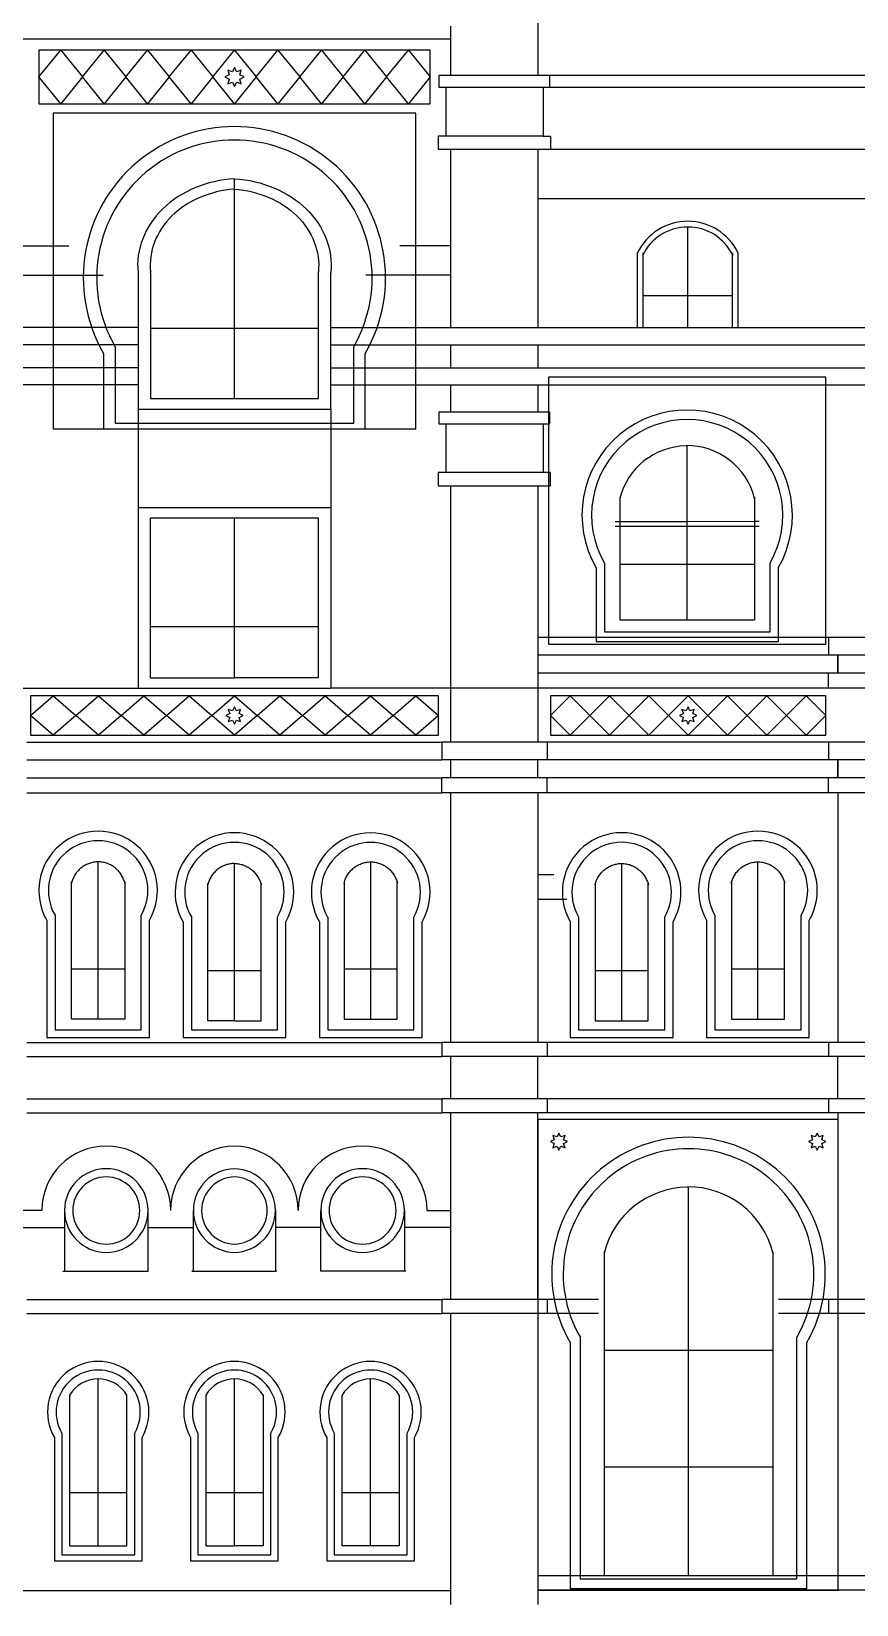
# Model space of a CAD drawing. Extents: x 57125 to 87063, y 75732 to 102848.
# Drawn here: x 69972 to 78599, y 75732 to 92175 of the extents above; entities that cross this region are included whole.
import ezdxf

# ---------------------------------------------------------------- set-up
doc = ezdxf.new("R2010")
doc.units = 0
for name, color, linetype, lineweight in [('01_SOURCE_ARCHITECTURE', 7, 'Continuous', 25), ('02_SOURCE_OPENINGS', 7, 'Continuous', 25), ('04_ANDALUSIAN_ALFIZ', 7, 'Continuous', 25), ('05_ANDALUSIAN_GIRIH', 7, 'Continuous', 25), ('06_ANDALUSIAN_FRIEZES', 7, 'Continuous', 25)]:
    doc.layers.add(name, color=color, linetype=linetype, lineweight=lineweight)

# ---------------------------------------------------------------- blocks, each defined once
blk = doc.blocks.new('ANDALUSIAN_ORIGINAL_OPENING_050')
at = {"layer": '02_SOURCE_OPENINGS'}
for points in [[(-1008, 1426), (-1008, 851), (-1008, 671), (-1008, 432), (-1008, 252), (-1008, 0), (0, 0), (1008, 0), (1008, 252), (1008, 432), (1008, 671), (1008, 851), (1008, 1426)], [(-877, 1426), (-877, 845), (-877, 109)], [(877, 1426), (877, 845), (877, 109)]]:
    blk.add_lwpolyline(points, dxfattribs=at)
for major_axis, start_param in [((1089, 0), 1.641557), ((958, 0), 1.65125)]:
    blk.add_ellipse((77, 1502), major_axis=major_axis, ratio=0.833333, start_param=start_param, end_param=3.225507, dxfattribs=at)
at = {"layer": '02_SOURCE_OPENINGS', "extrusion": (0, 0, -1)}
for major_axis, start_param in [((-1089, 0), 1.641557), ((-958, 0), 1.65125)]:
    blk.add_ellipse((-77, 1502), major_axis=major_axis, ratio=0.833333, start_param=start_param, end_param=3.225507, dxfattribs=at)
blk = doc.blocks.new('ANDALUSIAN_ORIGINAL_OPENING_049')
at = {"layer": '02_SOURCE_OPENINGS'}
blk.add_lwpolyline([(-877, 0), (-877, 535), (-877, 1672), (0, 1672), (877, 1672), (877, 535), (877, 0), (0, 0)], dxfattribs=at)
blk = doc.blocks.new('ANDALUSIAN_ORIGINAL_OPENING_061')
at = {"layer": '02_SOURCE_OPENINGS'}
for centre, radius, start, end in [((8, 437), 437, 90.9879, 180), ((-8, 437), 437, 0, 89.0121), ((8, 437), 351, 91.232, 180), ((-8, 437), 351, 0, 88.768), ((8, 437), 437, 180, -90.9879), ((8, 437), 351, 180, -91.232), ((-8, 437), 437, -89.0121, 0), ((-8, 437), 351, -88.768, 0)]:
    blk.add_arc(centre, radius, start, end, dxfattribs=at)
blk = doc.blocks.new('ANDALUSIAN_ORIGINAL_OPENING_062')
at = {"layer": '02_SOURCE_OPENINGS'}
for radius, start, end in [(437, 0, 180), (351, 0, 180), (437, 180, 0), (351, 180, 0)]:
    blk.add_arc((0, 437), radius, start, end, dxfattribs=at)
blk = doc.blocks.new('ANDALUSIAN_ORIGINAL_OPENING_058')
at = {"layer": '02_SOURCE_OPENINGS'}
for points in [[(-525, 0), (-525, 783)], [(-465, 0), (-465, 337), (-465, 783)], [(465, 783), (465, 337), (465, 0)], [(525, 783), (525, 0)]]:
    blk.add_lwpolyline(points, dxfattribs=at)
for radius in [583, 523]:
    blk.add_arc((0, 529), radius, 25.763, 154.237, dxfattribs=at)
blk = doc.blocks.new('ANDALUSIAN_ORIGINAL_OPENING_028')
at = {"layer": '02_SOURCE_OPENINGS'}
for points in [[(-703, 1279), (-703, 1024)], [(703, 1280), (703, 1025)], [(-703, 1024), (-753, 1024)], [(703, 1025), (0, 1024), (-703, 1024)], [(-703, 1024), (-703, 974)], [(703, 1025), (703, 975)], [(753, 1025), (703, 1025)], [(-703, 974), (-753, 974)], [(703, 975), (0, 974), (-703, 974)], [(-703, 974), (-703, 582), (-703, 0)], [(703, 975), (703, 582), (703, 0)], [(753, 975), (703, 975)]]:
    blk.add_lwpolyline(points, dxfattribs=at)
for radius, start, end in [(724, 90.755, 166.0237), (728, 13.9763, 90.7514)]:
    blk.add_arc((-2, 1092), radius, start, end, dxfattribs=at)
blk = doc.blocks.new('ANDALUSIAN_ORIGINAL_OPENING_019')
at = {"layer": '02_SOURCE_OPENINGS'}
for points in [[(-278, 1435), (-278, 526), (-278, 0)], [(278, 0), (278, 526), (278, 1435)]]:
    blk.add_lwpolyline(points, dxfattribs=at)
blk.add_open_spline([(-279, 1422), (-277, 1431), (-274, 1440), (-266, 1464), (-259, 1478), (-244, 1505), (-236, 1519), (-217, 1543), (-206, 1555), (-184, 1576), (-172, 1586), (-146, 1603), (-133, 1611), (-105, 1623), (-91, 1629), (-62, 1637), (-47, 1640), (-17, 1644), (-2, 1644), (28, 1643), (43, 1641), (73, 1634), (88, 1630), (116, 1619), (130, 1612), (156, 1597), (169, 1588), (193, 1568), (204, 1557), (224, 1534), (234, 1522), (250, 1495), (258, 1481), (270, 1453), (275, 1438), (279, 1422), (279, 1422), (279, 1422)], degree=3, knots=[-1.310699, -1.310699, -1.310699, -1.310699, -1.216605, -1.216605, -1.05874, -1.05874, -0.900876, -0.900876, -0.743012, -0.743012, -0.585148, -0.585148, -0.427283, -0.427283, -0.269419, -0.269419, -0.111555, -0.111555, 0.04631, 0.04631, 0.204174, 0.204174, 0.362038, 0.362038, 0.519902, 0.519902, 0.677767, 0.677767, 0.835631, 0.835631, 0.993495, 0.993495, 1.151359, 1.151359, 1.309224, 1.309224, 1.310699, 1.310699, 1.310699, 1.310699], dxfattribs=at)
blk = doc.blocks.new('ANDALUSIAN_ORIGINAL_OPENING_018')
at = {"layer": '02_SOURCE_OPENINGS'}
for points in [[(-278, 1435), (-278, 526), (-278, 0)], [(278, 0), (278, 526), (278, 1435)]]:
    blk.add_lwpolyline(points, dxfattribs=at)
blk.add_open_spline([(-279, 1422), (-277, 1431), (-274, 1440), (-266, 1464), (-259, 1478), (-244, 1505), (-236, 1519), (-217, 1543), (-206, 1555), (-184, 1576), (-172, 1586), (-146, 1603), (-133, 1611), (-105, 1623), (-91, 1629), (-62, 1637), (-47, 1640), (-17, 1644), (-2, 1644), (28, 1643), (43, 1641), (73, 1634), (88, 1630), (116, 1619), (130, 1612), (156, 1597), (169, 1588), (193, 1568), (204, 1557), (224, 1534), (234, 1522), (250, 1495), (258, 1481), (270, 1453), (275, 1438), (279, 1422), (279, 1422), (279, 1422)], degree=3, knots=[-1.310699, -1.310699, -1.310699, -1.310699, -1.216605, -1.216605, -1.05874, -1.05874, -0.900876, -0.900876, -0.743012, -0.743012, -0.585148, -0.585148, -0.427283, -0.427283, -0.269419, -0.269419, -0.111555, -0.111555, 0.04631, 0.04631, 0.204174, 0.204174, 0.362038, 0.362038, 0.519902, 0.519902, 0.677767, 0.677767, 0.835631, 0.835631, 0.993495, 0.993495, 1.151359, 1.151359, 1.309224, 1.309224, 1.310699, 1.310699, 1.310699, 1.310699], dxfattribs=at)
blk = doc.blocks.new('ANDALUSIAN_ORIGINAL_OPENING_017')
at = {"layer": '02_SOURCE_OPENINGS'}
for points in [[(-278, 0), (-278, 526), (-278, 1435)], [(278, 0), (278, 526), (278, 1435)]]:
    blk.add_lwpolyline(points, dxfattribs=at)
for points in [[(0, 1644), (-4, 1644), (-9, 1644), (-28, 1643), (-43, 1641), (-73, 1634), (-88, 1630), (-116, 1619), (-130, 1612), (-156, 1597), (-169, 1588), (-193, 1568), (-204, 1557), (-224, 1534), (-234, 1522), (-250, 1495), (-258, 1481), (-270, 1453), (-275, 1438), (-279, 1422), (-279, 1422), (-279, 1422)], [(0, 1644), (4, 1644), (9, 1644), (28, 1643), (43, 1641), (73, 1634), (88, 1630), (116, 1619), (130, 1612), (156, 1597), (169, 1588), (193, 1568), (204, 1557), (224, 1534), (234, 1522), (250, 1495), (258, 1481), (270, 1453), (275, 1438), (279, 1422), (279, 1422), (279, 1422)]]:
    blk.add_open_spline(points, degree=3, knots=[0, 0, 0, 0, 0.04631, 0.04631, 0.204174, 0.204174, 0.362038, 0.362038, 0.519902, 0.519902, 0.677767, 0.677767, 0.835631, 0.835631, 0.993495, 0.993495, 1.151359, 1.151359, 1.309224, 1.309224, 1.310699, 1.310699, 1.310699, 1.310699], dxfattribs=at)
blk = doc.blocks.new('ANDALUSIAN_ORIGINAL_OPENING_009')
at = {"layer": '02_SOURCE_OPENINGS'}
for points in [[(-299, 0), (-299, 559), (-299, 1575)], [(299, 1575), (299, 559), (299, 0)]]:
    blk.add_lwpolyline(points, dxfattribs=at)
blk.add_arc((0, 1399), 347, 30.4954, 149.5046, dxfattribs=at)
blk = doc.blocks.new('ANDALUSIAN_ORIGINAL_OPENING_008')
at = {"layer": '02_SOURCE_OPENINGS'}
for points in [[(-299, 1575), (-299, 559), (-299, 0)], [(299, 1575), (299, 559), (299, 0)]]:
    blk.add_lwpolyline(points, dxfattribs=at)
for start, end in [(90, 149.5046), (30.4954, 90)]:
    blk.add_arc((0, 1399), 347, start, end, dxfattribs=at)
blk = doc.blocks.new('ANDALUSIAN_ORIGINAL_OPENING_004')
at = {"layer": '02_SOURCE_OPENINGS'}
for points in [[(-881, 3387), (-881, 2358), (-881, 1138), (-881, 0)], [(881, 3388), (881, 2358), (881, 1138), (881, 0)]]:
    blk.add_lwpolyline(points, dxfattribs=at)
for radius, start, end in [(908, 90.7529, 166.0237), (912, 13.9763, 90.7493)]:
    blk.add_arc((-2, 3154), radius, start, end, dxfattribs=at)
blk = doc.blocks.new('ANDALUSIAN_ORIGINAL_OPENING_020')
at = {"layer": '02_SOURCE_OPENINGS'}
for points in [[(-278, 1435), (-278, 526), (-278, 0)], [(278, 0), (278, 526), (278, 1435)]]:
    blk.add_lwpolyline(points, dxfattribs=at)
blk.add_open_spline([(-279, 1422), (-277, 1431), (-274, 1440), (-266, 1464), (-259, 1478), (-244, 1505), (-236, 1519), (-217, 1543), (-206, 1555), (-184, 1576), (-172, 1586), (-146, 1603), (-133, 1611), (-105, 1623), (-91, 1629), (-62, 1637), (-47, 1640), (-17, 1644), (-2, 1644), (28, 1643), (43, 1641), (73, 1634), (88, 1630), (116, 1619), (130, 1612), (156, 1597), (169, 1588), (193, 1568), (204, 1557), (224, 1534), (234, 1522), (250, 1495), (258, 1481), (270, 1453), (275, 1438), (279, 1422), (279, 1422), (279, 1422)], degree=3, knots=[-1.310699, -1.310699, -1.310699, -1.310699, -1.216605, -1.216605, -1.05874, -1.05874, -0.900876, -0.900876, -0.743012, -0.743012, -0.585148, -0.585148, -0.427283, -0.427283, -0.269419, -0.269419, -0.111555, -0.111555, 0.04631, 0.04631, 0.204174, 0.204174, 0.362038, 0.362038, 0.519902, 0.519902, 0.677767, 0.677767, 0.835631, 0.835631, 0.993495, 0.993495, 1.151359, 1.151359, 1.309224, 1.309224, 1.310699, 1.310699, 1.310699, 1.310699], dxfattribs=at)
blk = doc.blocks.new('ANDALUSIAN_ORIGINAL_OPENING_007')
at = {"layer": '02_SOURCE_OPENINGS'}
for points in [[(-299, 1575), (-299, 559), (-299, 0)], [(299, 0), (299, 559), (299, 1575)]]:
    blk.add_lwpolyline(points, dxfattribs=at)
blk.add_arc((0, 1399), 347, 30.4954, 149.5046, dxfattribs=at)
blk = doc.blocks.new('ANDALUSIAN_ORIGINAL_OPENING_016')
at = {"layer": '02_SOURCE_OPENINGS'}
for points in [[(-278, 0), (-278, 526), (-278, 1435)], [(278, 1435), (278, 526), (278, 0)]]:
    blk.add_lwpolyline(points, dxfattribs=at)
blk.add_open_spline([(279, 1422), (277, 1431), (274, 1440), (266, 1464), (259, 1478), (244, 1505), (236, 1519), (217, 1543), (206, 1555), (184, 1576), (172, 1586), (146, 1603), (133, 1611), (105, 1623), (91, 1629), (62, 1637), (47, 1640), (17, 1644), (2, 1644), (-28, 1643), (-43, 1641), (-73, 1634), (-88, 1630), (-116, 1619), (-130, 1612), (-156, 1597), (-169, 1588), (-193, 1568), (-204, 1557), (-224, 1534), (-234, 1522), (-250, 1495), (-258, 1481), (-270, 1453), (-275, 1438), (-279, 1422), (-279, 1422), (-279, 1422)], degree=3, knots=[-1.310699, -1.310699, -1.310699, -1.310699, -1.216605, -1.216605, -1.05874, -1.05874, -0.900876, -0.900876, -0.743012, -0.743012, -0.585148, -0.585148, -0.427283, -0.427283, -0.269419, -0.269419, -0.111555, -0.111555, 0.04631, 0.04631, 0.204174, 0.204174, 0.362038, 0.362038, 0.519902, 0.519902, 0.677767, 0.677767, 0.835631, 0.835631, 0.993495, 0.993495, 1.151359, 1.151359, 1.309224, 1.309224, 1.310699, 1.310699, 1.310699, 1.310699], dxfattribs=at)
blk = doc.blocks.new('ANDALUSIAN_ORIGINAL_OPENING_060')
at = {"layer": '02_SOURCE_OPENINGS'}
for radius, start, end in [(437, 0, 180), (351, 0, 180), (437, 180, 0), (351, 180, 0)]:
    blk.add_arc((0, 437), radius, start, end, dxfattribs=at)
blk = doc.blocks.new('ANDALUSIAN_MOORISH_GROUND_4')
at = {"layer": '04_ANDALUSIAN_ALFIZ'}
for points in [[(-1134, 2499), (-1134, 0), (-1134, -32), (1134, -32), (1134, 0), (1134, 2499)], [(-1238, 2439), (-1238, 0), (-1238, -132), (1238, -132), (1238, 0), (1238, 2439)]]:
    blk.add_lwpolyline(points, dxfattribs=at)
for radius in [1430, 1310]:
    blk.add_arc((0, 3154), radius, -30, -150, dxfattribs=at)
blk = doc.blocks.new('ANDALUSIAN_MOORISH_SMALL_GROUND_7')
at = {"layer": '04_ANDALUSIAN_ALFIZ'}
for points in [[(-381, 1179), (-381, -94), (381, -94), (381, 1179)], [(-459, 1134), (-459, -154), (459, -154), (459, 1134)]]:
    blk.add_lwpolyline(points, dxfattribs=at)
for radius in [530, 440]:
    blk.add_arc((0, 1399), radius, -30, -150, dxfattribs=at)
blk = doc.blocks.new('ANDALUSIAN_MOORISH_SMALL_GROUND_8')
at = {"layer": '04_ANDALUSIAN_ALFIZ'}
for points in [[(-381.051178, 1179.02), (-381.051178, -93.95), (381.051178, -93.95), (381.051178, 1179.02)], [(-458.993464, 1134.02), (-458.993464, -153.95), (458.993464, -153.95), (458.993464, 1134.02)]]:
    blk.add_lwpolyline(points, dxfattribs=at)
for radius in [530, 440]:
    blk.add_arc((0, 1399.02), radius, -30, -150, dxfattribs=at)
blk = doc.blocks.new('ANDALUSIAN_MOORISH_SMALL_GROUND_9')
at = {"layer": '04_ANDALUSIAN_ALFIZ'}
for points in [[(-381, 1179), (-381, -94), (381, -94), (381, 1179)], [(-459, 1134), (-459, -154), (459, -154), (459, 1134)]]:
    blk.add_lwpolyline(points, dxfattribs=at)
for radius in [530, 440]:
    blk.add_arc((0, 1399), radius, -30, -150, dxfattribs=at)
blk = doc.blocks.new('ANDALUSIAN_MOORISH_UPPER_28')
at = {"layer": '04_ANDALUSIAN_ALFIZ'}
for points in [[(-953, 542), (-953, -186), (-953, -226), (953, -226), (953, -186), (953, 542)], [(-866, 592), (-866, -126), (866, -126), (866, 592)]]:
    blk.add_lwpolyline(points, dxfattribs=at)
for radius in [1100, 1000]:
    blk.add_arc((0, 1092), radius, -30, -150, dxfattribs=at)
blk = doc.blocks.new('ANDALUSIAN_MOORISH_PAIRED_16')
at = {"layer": '04_ANDALUSIAN_ALFIZ'}
for points in [[(-537, 1035), (-537, -191), (537, -191), (537, 1035)], [(-450, 1085), (-450, -111), (450, -111), (450, 1085)]]:
    blk.add_lwpolyline(points, dxfattribs=at)
for radius in [620, 520]:
    blk.add_arc((0, 1345), radius, -30, -150, dxfattribs=at)
blk = doc.blocks.new('ANDALUSIAN_MOORISH_PAIRED_17')
at = {"layer": '04_ANDALUSIAN_ALFIZ'}
for points in [[(-536.93575, 1034.796334), (-536.93575, -174), (536.93575, -174), (536.93575, 1034.796334)], [(-450.33321, 1084.796334), (-450.33321, -94), (450.33321, -94), (450.33321, 1084.796334)]]:
    blk.add_lwpolyline(points, dxfattribs=at)
for radius in [620, 520]:
    blk.add_arc((0, 1344.796334), radius, -30, -150, dxfattribs=at)
blk = doc.blocks.new('ANDALUSIAN_MOORISH_PAIRED_18')
at = {"layer": '04_ANDALUSIAN_ALFIZ'}
for points in [[(-537, 1017), (-537, -191), (537, -191), (537, 1017)], [(-450, 1067), (-450, -111), (450, -111), (450, 1067)]]:
    blk.add_lwpolyline(points, dxfattribs=at)
for radius in [620, 520]:
    blk.add_arc((0, 1327), radius, -30, -150, dxfattribs=at)
blk = doc.blocks.new('ANDALUSIAN_MOORISH_PAIRED_19')
at = {"layer": '04_ANDALUSIAN_ALFIZ'}
for points in [[(-537, 1035), (-537, -174), (537, -174), (537, 1035)], [(-450, 1085), (-450, -94), (450, -94), (450, 1085)]]:
    blk.add_lwpolyline(points, dxfattribs=at)
for radius in [620, 520]:
    blk.add_arc((0, 1345), radius, -30, -150, dxfattribs=at)
blk = doc.blocks.new('ANDALUSIAN_MOORISH_PAIRED_20')
at = {"layer": '04_ANDALUSIAN_ALFIZ'}
for points in [[(-537, 1035), (-537, -191), (537, -191), (537, 1035)], [(-450, 1085), (-450, -111), (450, -111), (450, 1085)]]:
    blk.add_lwpolyline(points, dxfattribs=at)
for radius in [620, 520]:
    blk.add_arc((0, 1345), radius, -30, -150, dxfattribs=at)
blk = doc.blocks.new('ANDALUSIAN_MOORISH_TOWER_MAIN')
at = {"layer": '04_ANDALUSIAN_ALFIZ'}
for points in [[(1368.320138, 0), (1896.06, 0), (1896.06, 459.896855), (1896.06, 639.574999), (1896.06, 879.145526), (1896.06, 1058.82367), (1896.06, 1608.196264), (1896.06, 1914.704822), (1896.06, 3300), (-1893.94, 3300), (-1893.94, 1914.704822), (-1893.94, 1608.196264), (-1893.94, 1058.82367), (-1893.94, 879.145526), (-1893.94, 639.574999), (-1893.94, 459.896855), (-1893.94, 0), (-1368.320138, 0)], [(-1247.076581, 860), (-1247.076581, 639.574999), (-1247.076581, 459.896855), (-1247.076581, 60), (-1008.166436, 60), (1008.166671, 60), (1247.076581, 60), (1247.076581, 459.896855), (1247.076581, 639.574999), (1247.076581, 860)], [(-1368.320138, 790), (-1368.320138, 639.574999), (-1368.320138, 459.896855), (-1368.320138, 0)], [(1368.320138, 0), (1368.320138, 459.896855), (1368.320138, 639.574999), (1368.320138, 790)], [(-1368.320138, 0), (-1008.166436, 0), (1008.166671, 0), (1368.320138, 0)]]:
    blk.add_lwpolyline(points, dxfattribs=at)
for radius in [1580, 1440]:
    blk.add_arc((0, 1580), radius, -30, -150, dxfattribs=at)
blk = doc.blocks.new('ANDALUSIAN_SEBKA_FRIEZE_BAY_4')
at = {"layer": '05_ANDALUSIAN_GIRIH'}
for points in [[(-1659.586444, 205), (-1896.670222, 0), (-2133.754, 205), (-1896.670222, 410)], [(1659.586444, 205), (1896.670222, 410), (2133.754, 205), (1896.670222, 0)], [(-90.2, 205), (-49.167021, 184.634353), (-63.781032, 141.218968), (-20.365647, 155.832979), (0, 114.8), (20.365647, 155.832979), (63.781032, 141.218968), (49.167021, 184.634353), (90.2, 205), (49.167021, 225.365647), (63.781032, 268.781032), (20.365647, 254.167021), (0, 295.2), (-20.365647, 254.167021), (-63.781032, 268.781032), (-49.167021, 225.365647)]]:
    blk.add_lwpolyline(points, close=True, dxfattribs=at)
for points in [[(-1659.586444, 205), (-1422.502667, 410), (-1185.418889, 205)], [(-1185.418889, 205), (-948.335111, 410), (-711.251333, 205)], [(-711.251333, 205), (-474.167556, 410), (-237.083778, 205)], [(-237.083778, 205), (0, 410), (237.083778, 205)], [(237.083778, 205), (474.167556, 410), (711.251333, 205)], [(711.251333, 205), (948.335111, 410), (1185.418889, 205)], [(1185.418889, 205), (1422.502667, 410), (1659.586444, 205)], [(-1185.418889, 205), (-1422.502667, 0), (-1659.586444, 205)], [(-711.251333, 205), (-948.335111, 0), (-1185.418889, 205)], [(-237.083778, 205), (-474.167556, 0), (-711.251333, 205)], [(237.083778, 205), (0, 0), (-237.083778, 205)], [(711.251333, 205), (474.167556, 0), (237.083778, 205)], [(1185.418889, 205), (948.335111, 0), (711.251333, 205)], [(1659.586444, 205), (1422.502667, 0), (1185.418889, 205)]]:
    blk.add_lwpolyline(points, dxfattribs=at)
at = {"layer": '06_ANDALUSIAN_FRIEZES'}
blk.add_lwpolyline([(-2133.754, 0), (-1896.670222, 0), (-1422.502667, 0), (-948.335111, 0), (-474.167556, 0), (0, 0), (474.167556, 0), (948.335111, 0), (1422.502667, 0), (1896.670222, 0), (2133.754, 0), (2133.754, 205), (2133.754, 410), (1896.670222, 410), (1422.502667, 410), (948.335111, 410), (474.167556, 410), (0, 410), (-474.167556, 410), (-948.335111, 410), (-1422.502667, 410), (-1896.670222, 410), (-2133.754, 410), (-2133.754, 205)], close=True, dxfattribs=at)
blk = doc.blocks.new('ANDALUSIAN_SEBKA_FRIEZE_BAY_5')
at = {"layer": '05_ANDALUSIAN_GIRIH'}
for points in [[(-1028.493929, 205), (-1234.192714, 0), (-1439.8915, 205), (-1234.192714, 410)], [(1028.493929, 205), (1234.192714, 410), (1439.8915, 205), (1234.192714, 0)], [(-90.2, 205), (-49.167021, 184.634353), (-63.781032, 141.218968), (-20.365647, 155.832979), (0, 114.8), (20.365647, 155.832979), (63.781032, 141.218968), (49.167021, 184.634353), (90.2, 205), (49.167021, 225.365647), (63.781032, 268.781032), (20.365647, 254.167021), (0, 295.2), (-20.365647, 254.167021), (-63.781032, 268.781032), (-49.167021, 225.365647)]]:
    blk.add_lwpolyline(points, close=True, dxfattribs=at)
for points in [[(-1028.493929, 205), (-822.795143, 410), (-617.096357, 205)], [(-617.096357, 205), (-411.397571, 410), (-205.698786, 205)], [(-205.698786, 205), (0, 410), (205.698786, 205)], [(205.698786, 205), (411.397571, 410), (617.096357, 205)], [(617.096357, 205), (822.795143, 410), (1028.493929, 205)], [(-617.096357, 205), (-822.795143, 0), (-1028.493929, 205)], [(-205.698786, 205), (-411.397571, 0), (-617.096357, 205)], [(205.698786, 205), (0, 0), (-205.698786, 205)], [(617.096357, 205), (411.397571, 0), (205.698786, 205)], [(1028.493929, 205), (822.795143, 0), (617.096357, 205)]]:
    blk.add_lwpolyline(points, dxfattribs=at)
at = {"layer": '06_ANDALUSIAN_FRIEZES'}
blk.add_lwpolyline([(-1439.8915, 0), (-1234.192714, 0), (-822.795143, 0), (-411.397571, 0), (0, 0), (411.397571, 0), (822.795143, 0), (1234.192714, 0), (1439.8915, 0), (1439.8915, 205), (1439.8915, 410), (1234.192714, 410), (822.795143, 410), (411.397571, 410), (0, 410), (-411.397571, 410), (-822.795143, 410), (-1234.192714, 410), (-1439.8915, 410), (-1439.8915, 205)], close=True, dxfattribs=at)
blk = doc.blocks.new('ANDALUSIAN_ALFIZ_GROUND_BAY_5')
at = {"layer": '04_ANDALUSIAN_ALFIZ'}
blk.add_lwpolyline([(-1569.8915, 0), (1569.8915, 0), (1569.8915, 149.953234), (1569.8915, 2891.842269), (1569.8915, 3039.295118), (1569.8915, 4918.4), (1569.891295, 4918.4), (-1569.8915, 4918.4), (-1569.8915, 3039.295118), (-1569.8915, 2891.842269), (-1569.8915, 149.953234)], close=True, dxfattribs=at)
at = {"layer": '05_ANDALUSIAN_GIRIH'}
for points in [[(-1439.8915, 4688.4), (-1398.949503, 4668.07951), (-1413.53111, 4624.76039), (-1370.21199, 4639.341997), (-1349.8915, 4598.4), (-1329.57101, 4639.341997), (-1286.25189, 4624.76039), (-1300.833497, 4668.07951), (-1259.8915, 4688.4), (-1300.833497, 4708.72049), (-1286.25189, 4752.03961), (-1329.57101, 4737.458003), (-1349.8915, 4778.4), (-1370.21199, 4737.458003), (-1413.53111, 4752.03961), (-1398.949503, 4708.72049)], [(1259.8915, 4688.4), (1300.833497, 4668.07951), (1286.25189, 4624.76039), (1329.57101, 4639.341997), (1349.8915, 4598.4), (1370.21199, 4639.341997), (1413.53111, 4624.76039), (1398.949503, 4668.07951), (1439.8915, 4688.4), (1398.949503, 4708.72049), (1413.53111, 4752.03961), (1370.21199, 4737.458003), (1349.8915, 4778.4), (1329.57101, 4737.458003), (1286.25189, 4752.03961), (1300.833497, 4708.72049)]]:
    blk.add_lwpolyline(points, close=True, dxfattribs=at)
blk = doc.blocks.new('ANDALUSIAN_ALFIZ_UPPER_4')
at = {"layer": '04_ANDALUSIAN_ALFIZ'}
blk.add_lwpolyline([(-1450, 0), (1450, 0), (1450, 70.061998), (1450, 2709.896855), (1450, 2790), (-1450, 2790), (-1450, 2709.896855), (-1450, 2428.184911), (-1450, 2300.192245), (-1450, 1793.842208), (-1450, 1654.663092), (-1450, 70.061998)], close=True, dxfattribs=at)
blk = doc.blocks.new('ANDALUSIAN_TOWER_SEBKA_PANEL')
at = {"layer": '05_ANDALUSIAN_GIRIH'}
for points in [[(-1589.495556, 280), (-1816.717778, 0), (-2043.94, 280), (-1816.717778, 560)], [(1591.615556, 280), (1818.837778, 560), (2046.06, 280), (1818.837778, 0)], [(-98.94, 280), (-53.448892, 257.421677), (-69.650678, 209.289322), (-21.518323, 225.491108), (1.06, 180), (23.638323, 225.491108), (71.770678, 209.289322), (55.568892, 257.421677), (101.06, 280), (55.568892, 302.578323), (71.770678, 350.710678), (23.638323, 334.508892), (1.06, 380), (-21.518323, 334.508892), (-69.650678, 350.710678), (-53.448892, 302.578323)]]:
    blk.add_lwpolyline(points, close=True, dxfattribs=at)
for points in [[(-1589.495556, 280), (-1362.273333, 560), (-1135.051111, 280)], [(-1135.051111, 280), (-907.828889, 560), (-680.606667, 280)], [(-680.606667, 280), (-453.384444, 560), (-226.162222, 280)], [(-226.162222, 280), (1.06, 560), (228.282222, 280)], [(228.282222, 280), (455.504444, 560), (682.726667, 280)], [(682.726667, 280), (909.948889, 560), (1137.171111, 280)], [(1137.171111, 280), (1364.393333, 560), (1591.615556, 280)], [(-1135.051111, 280), (-1362.273333, 0), (-1589.495556, 280)], [(-680.606667, 280), (-907.828889, 0), (-1135.051111, 280)], [(-226.162222, 280), (-453.384444, 0), (-680.606667, 280)], [(228.282222, 280), (1.06, 0), (-226.162222, 280)], [(682.726667, 280), (455.504444, 0), (228.282222, 280)], [(1137.171111, 280), (909.948889, 0), (682.726667, 280)], [(1591.615556, 280), (1364.393333, 0), (1137.171111, 280)]]:
    blk.add_lwpolyline(points, dxfattribs=at)
at = {"layer": '06_ANDALUSIAN_FRIEZES'}
blk.add_lwpolyline([(-2043.94, 0), (-1816.717778, 0), (-1362.273333, 0), (-907.828889, 0), (-453.384444, 0), (1.06, 0), (455.504444, 0), (909.948889, 0), (1364.393333, 0), (1818.837778, 0), (2046.06, 0), (2046.06, 280), (2046.06, 560), (1818.837778, 560), (1364.393333, 560), (909.948889, 560), (455.504444, 560), (1.06, 560), (-453.384444, 560), (-907.828889, 560), (-1362.273333, 560), (-1816.717778, 560), (-2043.94, 560), (-2043.94, 280)], close=True, dxfattribs=at)
blk = doc.blocks.new('ANDALUSIAN_GLAZING_4')
at = {"layer": '02_SOURCE_OPENINGS'}
for points in [[(0, 2358), (0, 4065)], [(-881, 3387), (-883, 3373)], [(881, 3388), (883, 3374)], [(-881, 2358), (0, 2358)], [(0, 1138), (0, 2358)], [(0, 2358), (881, 2358)], [(-881, 1138), (0, 1138)], [(0, 0), (0, 1138)], [(0, 1138), (881, 1138)], [(0, 0), (-881, 0)], [(881, 0), (0, 0)]]:
    blk.add_lwpolyline(points, dxfattribs=at)
blk = doc.blocks.new('ANDALUSIAN_GLAZING_7')
at = {"layer": '02_SOURCE_OPENINGS'}
for points in [[(0, 559), (0, 1746)], [(-299, 559), (0, 559)], [(0, 0), (0, 559)], [(0, 559), (299, 559)], [(-299, 0), (0, 0)], [(0, 0), (299, 0)]]:
    blk.add_lwpolyline(points, dxfattribs=at)
blk = doc.blocks.new('ANDALUSIAN_GLAZING_8')
at = {"layer": '02_SOURCE_OPENINGS'}
for points in [[(0, 559), (0, 1746)], [(-299, 559), (0, 559)], [(0, 0), (0, 559)], [(0, 559), (299, 559)], [(-299, 0), (0, 0)], [(299, 0), (0, 0)]]:
    blk.add_lwpolyline(points, dxfattribs=at)
blk = doc.blocks.new('ANDALUSIAN_GLAZING_9')
at = {"layer": '02_SOURCE_OPENINGS'}
for points in [[(0, 559), (0, 1746)], [(-299, 559), (0, 559)], [(0, 0), (0, 559)], [(0, 559), (299, 559)], [(0, 0), (-299, 0)], [(299, 0), (0, 0)]]:
    blk.add_lwpolyline(points, dxfattribs=at)
blk = doc.blocks.new('ANDALUSIAN_GLAZING_16')
at = {"layer": '02_SOURCE_OPENINGS'}
for points in [[(0, 526), (0, 1644)], [(-278, 1435), (-279, 1422)], [(278, 1435), (279, 1422)], [(-278, 526), (0, 526)], [(0, 0), (0, 526)], [(0, 526), (278, 526)], [(0, 0), (-278, 0)], [(278, 0), (0, 0)]]:
    blk.add_lwpolyline(points, dxfattribs=at)
blk = doc.blocks.new('ANDALUSIAN_GLAZING_17')
at = {"layer": '02_SOURCE_OPENINGS'}
for points in [[(0, 526), (0, 1644)], [(-278, 1435), (-279, 1422)], [(278, 1435), (279, 1422)], [(-278, 526), (0, 526)], [(0, 0), (0, 526)], [(0, 526), (278, 526)], [(0, 0), (-278, 0)], [(0, 0), (278, 0)]]:
    blk.add_lwpolyline(points, dxfattribs=at)
blk = doc.blocks.new('ANDALUSIAN_GLAZING_18')
at = {"layer": '02_SOURCE_OPENINGS'}
for points in [[(0, 526), (0, 1644)], [(-278, 1435), (-279, 1422)], [(278, 1435), (279, 1422)], [(-278, 526), (0, 526)], [(0, 0), (0, 526)], [(0, 526), (278, 526)], [(-278, 0), (0, 0)], [(0, 0), (278, 0)]]:
    blk.add_lwpolyline(points, dxfattribs=at)
blk = doc.blocks.new('ANDALUSIAN_GLAZING_19')
at = {"layer": '02_SOURCE_OPENINGS'}
for points in [[(0, 526), (0, 1644)], [(-278, 1435), (-279, 1422)], [(278, 1435), (279, 1422)], [(-278, 526), (0, 526)], [(0, 0), (0, 526)], [(0, 526), (278, 526)], [(-278, 0), (0, 0)], [(0, 0), (278, 0)]]:
    blk.add_lwpolyline(points, dxfattribs=at)
blk = doc.blocks.new('ANDALUSIAN_GLAZING_20')
at = {"layer": '02_SOURCE_OPENINGS'}
for points in [[(0, 526), (0, 1644)], [(-278, 1435), (-279, 1422)], [(278, 1435), (279, 1422)], [(-278, 526), (0, 526)], [(0, 0), (0, 526)], [(0, 526), (278, 526)], [(-278, 0), (0, 0)], [(0, 0), (278, 0)]]:
    blk.add_lwpolyline(points, dxfattribs=at)
blk = doc.blocks.new('ANDALUSIAN_GLAZING_28')
at = {"layer": '02_SOURCE_OPENINGS'}
for points in [[(0, 582), (0, 974), (0, 1024), (0, 1820)], [(-703, 1279), (-704, 1267)], [(703, 1280), (704, 1268)], [(-703, 582), (0, 582)], [(0, 0), (0, 582)], [(0, 582), (703, 582)], [(-703, 0), (0, 0)], [(0, 0), (703, 0)]]:
    blk.add_lwpolyline(points, dxfattribs=at)
blk = doc.blocks.new('ANDALUSIAN_GLAZING_49')
at = {"layer": '02_SOURCE_OPENINGS'}
for points in [[(0, 535), (0, 1672), (0, 1672)], [(-877, 0), (0, 0), (0, 535)], [(-877, 535), (0, 535)], [(0, 535), (877, 535)]]:
    blk.add_lwpolyline(points, dxfattribs=at)
blk = doc.blocks.new('ANDALUSIAN_GLAZING_50')
at = {"layer": '02_SOURCE_OPENINGS'}
for points in [[(0, 735), (0, 2298)], [(-877, 1317), (-878, 1326)], [(877, 1317), (878, 1326)], [(-877, 735), (0, 735)], [(0, 0), (0, 735)], [(0, 735), (877, 735)], [(-877, 0), (0, 0)], [(0, 0), (877, 0)]]:
    blk.add_lwpolyline(points, dxfattribs=at)
blk = doc.blocks.new('ANDALUSIAN_GLAZING_58')
at = {"layer": '02_SOURCE_OPENINGS'}
for points in [[(0, 337), (0, 1052)], [(-465, 783), (-471, 757)], [(465, 783), (471, 757)], [(-465, 337), (0, 337)], [(0, 0), (0, 337)], [(0, 337), (465, 337)], [(-465, 0), (0, 0)], [(0, 0), (465, 0)]]:
    blk.add_lwpolyline(points, dxfattribs=at)

msp = doc.modelspace()

# ---------------------------------------------------------------- linework, layer by layer
at = {"layer": '01_SOURCE_ARCHITECTURE'}
for points in [[(75267, 92650), (75267, 91717)], [(69830, 92099), (72094, 92099), (74358, 92099)], [(74358, 92099), (74358, 92232)], [(74358, 91717), (74358, 92099)], [(74303, 91589), (74235, 91589), (74235, 91717), (74358, 91717)], [(74358, 91717), (75267, 91717)], [(75267, 91717), (75390, 91717)], [(75390, 91717), (75390, 91589)], [(75390, 91717), (83494, 91717)], [(74303, 91589), (74303, 91082)], [(75322, 91589), (74303, 91589)], [(75322, 91589), (75322, 91082)], [(75390, 91589), (75322, 91589)], [(83234, 91589), (79278, 91589), (75390, 91589)], [(74303, 91082), (74226, 91082), (74226, 90943), (74358, 90943)], [(75322, 91082), (74303, 91082)], [(74358, 89079), (74358, 90943)], [(74358, 90943), (75267, 90943)], [(75267, 90943), (75267, 90428)], [(75267, 90943), (75399, 90943)], [(75322, 91082), (75399, 91082), (75399, 90943)], [(75399, 90943), (81257, 90943)], [(75267, 90428), (75267, 89079)], [(75267, 90428), (81373, 90428)], [(69840, 89935), (70200, 89935), (70363, 89935)], [(74348, 89935), (73990, 89935), (73825, 89935)], [(69840, 89628), (70200, 89628), (70720, 89628)], [(74348, 89628), (73990, 89628), (73468, 89628)], [(71086, 89079), (70200, 89079), (69830, 89079)], [(73102, 89079), (73990, 89079), (74358, 89079)], [(74358, 89079), (75267, 89079)], [(75267, 89079), (76309, 89079), (76369, 89079)], [(77299, 89079), (77359, 89079), (80209, 89079), (80269, 89079)], [(71086, 88899), (70200, 88899), (69830, 88899)], [(73102, 88899), (73990, 88899), (74358, 88899)], [(74358, 88660), (74358, 88899)], [(74358, 88899), (75267, 88899)], [(75267, 88899), (75267, 88660)], [(75267, 88899), (86206, 88899)], [(71086, 88660), (70847, 88660), (70726, 88660), (70200, 88660), (69830, 88660)], [(73102, 88660), (73341, 88660), (73462, 88660), (73990, 88660), (74358, 88660)], [(74358, 88660), (75267, 88660)], [(75267, 88660), (86206, 88660)], [(71086, 88480), (70847, 88480), (70726, 88480), (70200, 88480), (69830, 88480)], [(73102, 88480), (73341, 88480), (73462, 88480), (73990, 88480), (74358, 88480)], [(74358, 88198), (74358, 88480)], [(74358, 88480), (75267, 88480)], [(75267, 88480), (75267, 88198)], [(75267, 88480), (75378, 88480), (78278, 88480), (79278, 88480), (82178, 88480), (83178, 88480), (86078, 88480), (86206, 88480)], [(71086, 88228), (71086, 88080), (71086, 88020), (71086, 87200)], [(73102, 88228), (73102, 88080), (73102, 88020), (73102, 87200)], [(74303, 88070), (74235, 88070), (74235, 88198), (74358, 88198)], [(74358, 88198), (75267, 88198)], [(75267, 88198), (75378, 88198), (75390, 88198), (75390, 88070), (75378, 88070), (75322, 88070)], [(74303, 88070), (74303, 87564)], [(75322, 88070), (74303, 88070)], [(75322, 88070), (75322, 87564)], [(74303, 87564), (74226, 87564), (74226, 87425), (74358, 87425)], [(75322, 87564), (74303, 87564)], [(75267, 87425), (75378, 87425), (75399, 87425), (75399, 87564), (75378, 87564), (75322, 87564)], [(74358, 85310), (74358, 87425)], [(74358, 87425), (75267, 87425)], [(75267, 87425), (75267, 85840)], [(71086, 87200), (71086, 85310)], [(71086, 87200), (72094, 87200), (73102, 87200)], [(73102, 87200), (73102, 85310)], [(75267, 85840), (75267, 85656)], [(78305, 85840), (78278, 85840), (77781, 85840), (75876, 85840), (75378, 85840), (75267, 85840)], [(78305, 85841), (78305, 85840)], [(78305, 85840), (78305, 85656)], [(79264, 85840), (78305, 85840)], [(75267, 85656), (75267, 85467)], [(78403, 85656), (75267, 85656)], [(78403, 85467), (78403, 85656)], [(78407, 85656), (78403, 85656)], [(78403, 85656), (78403, 85656)], [(78407, 85467), (78407, 85656)], [(79166, 85656), (78407, 85656)], [(78407, 85656), (78407, 85656)], [(75267, 85467), (75267, 85310)], [(78305, 85467), (75267, 85467)], [(78305, 85310), (78305, 85467)], [(79264, 85467), (78305, 85467)], [(78305, 85467), (78305, 85467)], [(69830, 85310), (71086, 85310)], [(71086, 85310), (72094, 85310), (73102, 85310)], [(74358, 85310), (73102, 85310)], [(74358, 84746), (74358, 85310)], [(75267, 85310), (74358, 85310)], [(75267, 85310), (75267, 84746)], [(86105, 85310), (75267, 85310)], [(69924, 84746), (72094, 84746), (74264, 84746)], [(74264, 84746), (74264, 84562)], [(74358, 84746), (74264, 84746)], [(75267, 84746), (74358, 84746)], [(75365, 84746), (75267, 84746)], [(75365, 84746), (75365, 84562)], [(78305, 84746), (75365, 84746)], [(78305, 84746), (78305, 84562)], [(79264, 84746), (78305, 84746)], [(78305, 84746), (78305, 84746)], [(69924, 84562), (72094, 84562), (74264, 84562)], [(74358, 84562), (74264, 84562)], [(74358, 84373), (74358, 84562)], [(75267, 84562), (74358, 84562)], [(75267, 84373), (75267, 84562)], [(75365, 84562), (75267, 84562)], [(78403, 84562), (75365, 84562)], [(78403, 84373), (78403, 84562)], [(78407, 84562), (78403, 84562)], [(78403, 84562), (78403, 84562)], [(78407, 84373), (78407, 84562)], [(79166, 84562), (78407, 84562)], [(78407, 84562), (78407, 84562)], [(69924, 84373), (72094, 84373), (74264, 84373)], [(74264, 84215), (74264, 84373)], [(74358, 84373), (74264, 84373)], [(75267, 84373), (74358, 84373)], [(75365, 84373), (75267, 84373)], [(75365, 84215), (75365, 84373)], [(78305, 84373), (75365, 84373)], [(78305, 84216), (78305, 84373)], [(79264, 84373), (78305, 84373)], [(78305, 84373), (78305, 84373)], [(69924, 84215), (72094, 84215), (74264, 84215)], [(74358, 84215), (74264, 84215)], [(74358, 81608), (74358, 84215)], [(75267, 84215), (74358, 84215)], [(75267, 84215), (75267, 83358)], [(75365, 84215), (75267, 84215)], [(78407, 84215), (75365, 84215)], [(78407, 84215), (78407, 84216)], [(78407, 81609), (78407, 84215)], [(79166, 84215), (78407, 84215)], [(75267, 83358), (75266, 83358)], [(75267, 83358), (75267, 83104)], [(75433, 83358), (75267, 83358)], [(75266, 83104), (75267, 83104)], [(75267, 83104), (75267, 81608)], [(75267, 83104), (75569, 83104)], [(69924, 81608), (72094, 81608), (74263, 81608)], [(74263, 81608), (74263, 81461)], [(74358, 81608), (74263, 81608)], [(75267, 81608), (74358, 81608)], [(75365, 81608), (75267, 81608)], [(75365, 81608), (75365, 81461)], [(78305, 81608), (75365, 81608)], [(78305, 81609), (78305, 81608)], [(78305, 81608), (78305, 81461)], [(79264, 81608), (78305, 81608)], [(69924, 81461), (72094, 81461), (74263, 81461)], [(74358, 81461), (74263, 81461)], [(74358, 81019), (74358, 81461)], [(75267, 81461), (74358, 81461)], [(75267, 81019), (75267, 81461)], [(75365, 81461), (75267, 81461)], [(78403, 81461), (75365, 81461)], [(78403, 81019), (78403, 81461)], [(79166, 81461), (78403, 81461)], [(78403, 81461), (78403, 81461)], [(69924, 81019), (72094, 81019), (74263, 81019)], [(74263, 81019), (74263, 80871)], [(74358, 81019), (74263, 81019)], [(75267, 81019), (74358, 81019)], [(75365, 81019), (75267, 81019)], [(75365, 81019), (75365, 80871)], [(78305, 81019), (75365, 81019)], [(78305, 81019), (78305, 80872)], [(79264, 81019), (78305, 81019)], [(78305, 81019), (78305, 81019)], [(69924, 80871), (72094, 80871), (74263, 80871)], [(74358, 80871), (74263, 80871)], [(74358, 79850), (74358, 80871)], [(75267, 80871), (74358, 80871)], [(75267, 78921), (75267, 80871)], [(75365, 80871), (75267, 80871)], [(78407, 80871), (75365, 80871)], [(78407, 80871), (78407, 80872)], [(78407, 78921), (78407, 80800), (78407, 80871)], [(79166, 80871), (78407, 80871)], [(70080, 79850), (69830, 79850)], [(70316, 79850), (70316, 79672)], [(71191, 79672), (71191, 79850)], [(71664, 79850), (71664, 79672)], [(72524, 79850), (72524, 79672)], [(72997, 79672), (72997, 79850)], [(73871, 79850), (73871, 79672)], [(74108, 79850), (74358, 79850)], [(74358, 79672), (74358, 79850)], [(69830, 79672), (70316, 79672)], [(70316, 79218), (71191, 79218), (71191, 79672)], [(70316, 79672), (70316, 79218)], [(71191, 79672), (71664, 79672)], [(71664, 79672), (71664, 79218)], [(72524, 79672), (72524, 79218)], [(72997, 79672), (72524, 79672)], [(73871, 79218), (72997, 79218), (72997, 79672)], [(73871, 79672), (73871, 79218)], [(74358, 79672), (73871, 79672)], [(74358, 78921), (74358, 79672)], [(70301, 79218), (70316, 79218)], [(71649, 79218), (71664, 79218)], [(71664, 79218), (72094, 79218), (72524, 79218)], [(72539, 79218), (72524, 79218)], [(73887, 79218), (73871, 79218)], [(69924, 78921), (72094, 78921), (74263, 78921)], [(69924, 78773), (72094, 78773), (74263, 78773)], [(74263, 78921), (74263, 78773)], [(74358, 78921), (74263, 78921)], [(74358, 78773), (74263, 78773)], [(75267, 78921), (74358, 78921)], [(74358, 75879), (74358, 78773)], [(75267, 78773), (74358, 78773)], [(75365, 78921), (75267, 78921), (75267, 78921)], [(75267, 78773), (75267, 76032)], [(75365, 78773), (75267, 78773), (75267, 78773)], [(75365, 78921), (75365, 78773)], [(75901, 78921), (75365, 78921)], [(75901, 78773), (75365, 78773)], [(78305, 78921), (77783, 78921)], [(78407, 78773), (77783, 78773)], [(78305, 78921), (78305, 78774)], [(79264, 78921), (79166, 78921), (78407, 78921), (78305, 78921)], [(78305, 78921), (78305, 78921)], [(78407, 78773), (78407, 78774)], [(78407, 76032), (78407, 78773)], [(79166, 78773), (78407, 78773), (78407, 78773)], [(75267, 76032), (75267, 75882)], [(75961, 76032), (75708, 76032), (75604, 76032), (75267, 76032), (75267, 76032)], [(78407, 76032), (78081, 76032), (77977, 76032), (77723, 76032)], [(79166, 76032), (78407, 76032), (78407, 76032)], [(69830, 75879), (72094, 75879), (74358, 75879)], [(74358, 75732), (74358, 75879)], [(75267, 75882), (75267, 75732)], [(86965, 75882), (75267, 75882)]]:
    msp.add_lwpolyline(points, dxfattribs=at)
for centre, start, end in [((70754, 79850), 0, 180), ((72101, 79850), 90.6407, 180), ((72086, 79850), 0, 89.3593), ((73434, 79850), 0, 180)]:
    msp.add_arc(centre, 674, start, end, dxfattribs=at)

# ---------------------------------------------------------------- block references
for name, p in [('ANDALUSIAN_TOWER_SEBKA_PANEL', (72094, 91420)), ('ANDALUSIAN_MOORISH_TOWER_MAIN', (72094, 88020)), ('ANDALUSIAN_ORIGINAL_OPENING_050', (72094, 88228)), ('ANDALUSIAN_GLAZING_50', (72094, 88337)), ('ANDALUSIAN_ORIGINAL_OPENING_058', (76834, 89079)), ('ANDALUSIAN_GLAZING_58', (76834, 89079)), ('ANDALUSIAN_ALFIZ_UPPER_4', (76828, 85770)), ('ANDALUSIAN_MOORISH_UPPER_28', (76828, 86026)), ('ANDALUSIAN_ORIGINAL_OPENING_028', (76828, 86026)), ('ANDALUSIAN_GLAZING_28', (76828, 86026)), ('ANDALUSIAN_ORIGINAL_OPENING_049', (72094, 85419)), ('ANDALUSIAN_GLAZING_49', (72094, 85419)), ('ANDALUSIAN_SEBKA_FRIEZE_BAY_4', (72094, 84820)), ('ANDALUSIAN_SEBKA_FRIEZE_BAY_5', (76837, 84820)), ('ANDALUSIAN_MOORISH_PAIRED_16', (70669, 81851)), ('ANDALUSIAN_MOORISH_PAIRED_20', (77568, 81851)), ('ANDALUSIAN_MOORISH_PAIRED_17', (72094, 81834)), ('ANDALUSIAN_MOORISH_PAIRED_18', (73519, 81851)), ('ANDALUSIAN_MOORISH_PAIRED_19', (76143, 81834)), ('ANDALUSIAN_ORIGINAL_OPENING_016', (70669, 81851)), ('ANDALUSIAN_GLAZING_16', (70669, 81851)), ('ANDALUSIAN_ORIGINAL_OPENING_017', (72094, 81834)), ('ANDALUSIAN_GLAZING_17', (72094, 81834)), ('ANDALUSIAN_ORIGINAL_OPENING_018', (73519, 81851)), ('ANDALUSIAN_GLAZING_18', (73519, 81851)), ('ANDALUSIAN_ORIGINAL_OPENING_019', (76143, 81834)), ('ANDALUSIAN_GLAZING_19', (76143, 81834)), ('ANDALUSIAN_ORIGINAL_OPENING_020', (77568, 81851)), ('ANDALUSIAN_GLAZING_20', (77568, 81851)), ('ANDALUSIAN_ALFIZ_GROUND_BAY_5', (76837, 75882)), ('ANDALUSIAN_MOORISH_GROUND_4', (76842, 76032)), ('ANDALUSIAN_ORIGINAL_OPENING_060', (70754, 79413)), ('ANDALUSIAN_ORIGINAL_OPENING_061', (72094, 79413)), ('ANDALUSIAN_ORIGINAL_OPENING_062', (73434, 79413)), ('ANDALUSIAN_ORIGINAL_OPENING_004', (76842, 76032)), ('ANDALUSIAN_GLAZING_4', (76842, 76032)), ('ANDALUSIAN_MOORISH_SMALL_GROUND_7', (70670, 76344)), ('ANDALUSIAN_MOORISH_SMALL_GROUND_8', (72094, 76344)), ('ANDALUSIAN_MOORISH_SMALL_GROUND_9', (73518, 76344)), ('ANDALUSIAN_ORIGINAL_OPENING_007', (70670, 76344)), ('ANDALUSIAN_GLAZING_7', (70670, 76344)), ('ANDALUSIAN_ORIGINAL_OPENING_008', (72094, 76344)), ('ANDALUSIAN_GLAZING_8', (72094, 76344)), ('ANDALUSIAN_ORIGINAL_OPENING_009', (73518, 76344)), ('ANDALUSIAN_GLAZING_9', (73518, 76344))]:
    msp.add_blockref(name, p)

doc.saveas('drawing.dxf')
